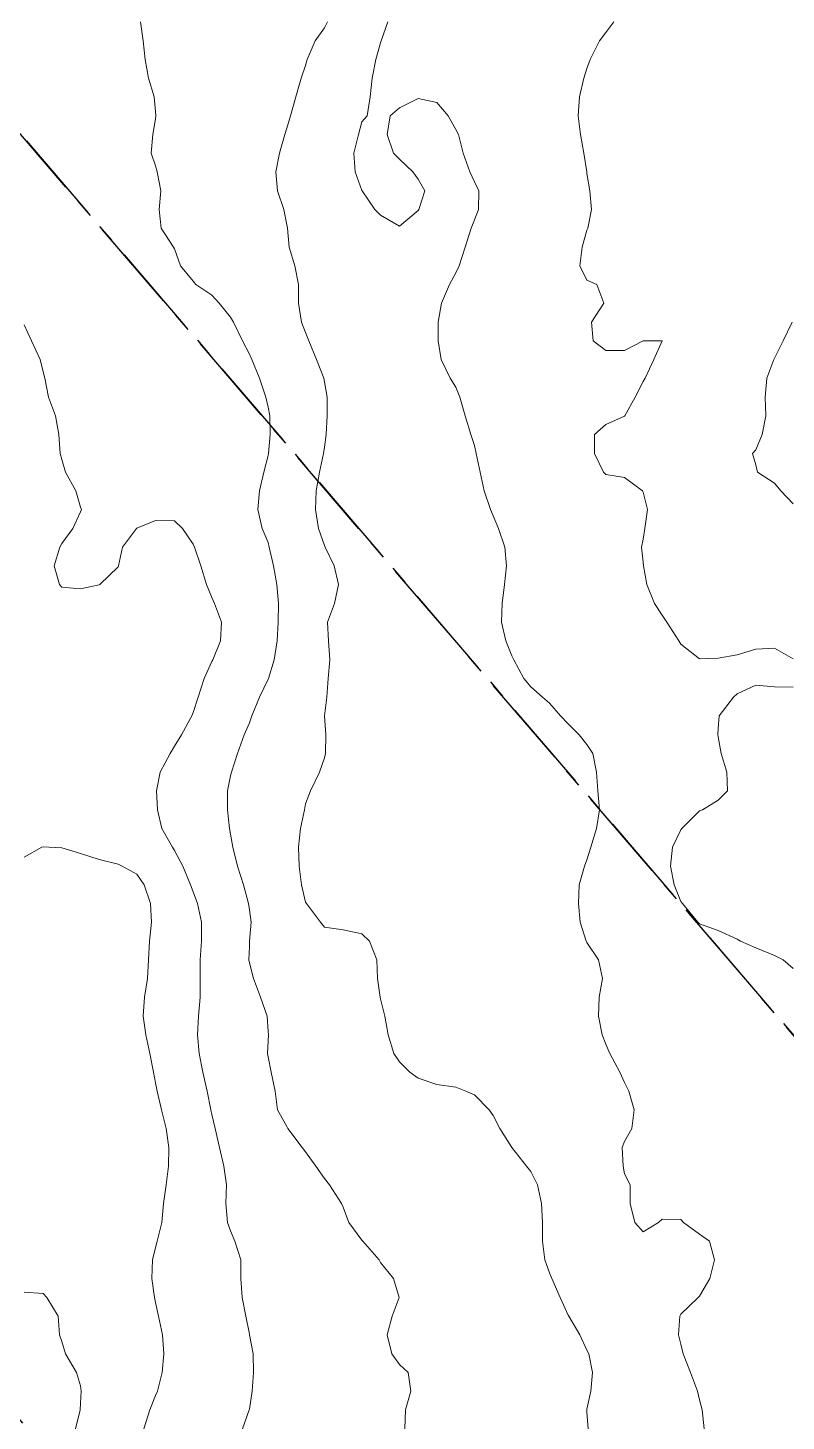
# Model space of a CAD drawing. Header units: centimetres. Extents: x 0 to 642158, y -847 to 649707.
# Drawn here: x 617035.85 to 617056.06, y 620321.45 to 620358.59 of the extents above; entities that cross this region are included whole.
import ezdxf

# ---------------------------------------------------------------- set-up
doc = ezdxf.new("R2010")
doc.units = ezdxf.units.CM
doc.header["$MEASUREMENT"] = 0
doc.linetypes.add('CENTERX2', pattern=[4, 2.5, -0.5, 0.5, -0.5])
doc.layers.add('SPW_parcellaire cadastral', color=7, linetype='CENTERX2', lineweight=25, true_color=0xff0542)
doc.layers.add('WAL_topographie 0.5', color=253, linetype='Continuous', lineweight=20)

msp = doc.modelspace()

# ---------------------------------------------------------------- linework, layer by layer
at = {"layer": 'SPW_parcellaire cadastral'}
for points in [[(617062.014, 620409.186), (617111.129, 620347.351), (617070.714, 620314.879), (617014.972, 620379.867), (617062.014, 620409.186)], [(617010.893, 620377.325), (617014.972, 620379.867), (617070.714, 620314.879), (617053.068, 620300.715), (616997.565, 620366.866), (617010.893, 620377.325)]]:
    msp.add_lwpolyline(points, dxfattribs=at)
at = {"layer": 'WAL_topographie 0.5'}
for points in [[(617038.844, 620358.75), (617038.92, 620358.25), (617038.972, 620357.75), (617039.064, 620357.25), (617039.21, 620356.75), (617039.25, 620356.365), (617039.259, 620356.25), (617039.25, 620356.171), (617039.175, 620355.75), (617039.136, 620355.25), (617039.25, 620354.917), (617039.29, 620354.75), (617039.387, 620354.25), (617039.346, 620353.75), (617039.396, 620353.25), (617039.727, 620352.75), (617039.75, 620352.705), (617039.915, 620352.25), (617040.25, 620351.843), (617040.324, 620351.75), (617040.75, 620351.469), (617040.948, 620351.25), (617041.25, 620350.884), (617041.326, 620350.75), (617041.571, 620350.25), (617041.75, 620349.895), (617041.82, 620349.75), (617042.02, 620349.25), (617042.188, 620348.75), (617042.25, 620348.48), (617042.295, 620348.25), (617042.308, 620347.75), (617042.259, 620347.25), (617042.25, 620347.194), (617042.14, 620346.75), (617042.023, 620346.25), (617041.979, 620345.75), (617042.092, 620345.25), (617042.25, 620344.87), (617042.282, 620344.75), (617042.392, 620344.25), (617042.483, 620343.75), (617042.529, 620343.25), (617042.515, 620342.75), (617042.49, 620342.25), (617042.415, 620341.75), (617042.258, 620341.25), (617042.25, 620341.231), (617042.024, 620340.75), (617041.815, 620340.25), (617041.75, 620340.069), (617041.61, 620339.75), (617041.43, 620339.25), (617041.27, 620338.75), (617041.25, 620338.653), (617041.168, 620338.25), (617041.166, 620337.75), (617041.22, 620337.25), (617041.25, 620337.097), (617041.31, 620336.75), (617041.437, 620336.25), (617041.597, 620335.75), (617041.729, 620335.25), (617041.75, 620335.079), (617041.797, 620334.75), (617041.756, 620334.25), (617041.75, 620334.1), (617041.738, 620333.75), (617041.75, 620333.672), (617041.856, 620333.25), (617042.047, 620332.75), (617042.22, 620332.25), (617042.25, 620331.841), (617042.258, 620331.75), (617042.25, 620331.583), (617042.237, 620331.25), (617042.25, 620331.163), (617042.332, 620330.75), (617042.434, 620330.25), (617042.498, 620329.75), (617042.75, 620329.302), (617042.777, 620329.25), (617043.154, 620328.75), (617043.25, 620328.632), (617043.518, 620328.25), (617043.75, 620327.923), (617043.889, 620327.75), (617044.209, 620327.25), (617044.25, 620327.153), (617044.401, 620326.75), (617044.75, 620326.278), (617044.773, 620326.25), (617045.206, 620325.75), (617045.25, 620325.682), (617045.595, 620325.25), (617045.742, 620324.75), (617045.553, 620324.25), (617045.42, 620323.75), (617045.549, 620323.25), (617045.75, 620322.958), (617045.981, 620322.75), (617046.058, 620322.25), (617045.914, 620321.75), (617045.893, 620321.25)], [(617043.831, 620358.75), (617043.75, 620358.59), (617043.505, 620358.25), (617043.292, 620357.75), (617043.25, 620357.587), (617043.134, 620357.25), (617042.988, 620356.75), (617042.849, 620356.25), (617042.75, 620355.917), (617042.698, 620355.75), (617042.549, 620355.25), (617042.459, 620354.75), (617042.502, 620354.25), (617042.67, 620353.75), (617042.75, 620353.341), (617042.763, 620353.25), (617042.811, 620352.75), (617042.961, 620352.25), (617043.063, 620351.75), (617043.062, 620351.25), (617043.144, 620350.75), (617043.25, 620350.473), (617043.338, 620350.25), (617043.538, 620349.75), (617043.733, 620349.25), (617043.75, 620349.153), (617043.824, 620348.75), (617043.82, 620348.25), (617043.797, 620347.75), (617043.75, 620347.417), (617043.73, 620347.25), (617043.618, 620346.75), (617043.527, 620346.25), (617043.517, 620345.75), (617043.593, 620345.25), (617043.75, 620344.792), (617043.77, 620344.75), (617044.012, 620344.25), (617044.129, 620343.75), (617044.019, 620343.25), (617043.836, 620342.75), (617043.859, 620342.25), (617043.894, 620341.75), (617043.849, 620341.25), (617043.816, 620340.75), (617043.757, 620340.25), (617043.785, 620339.75), (617043.778, 620339.25), (617043.75, 620339.13), (617043.622, 620338.75), (617043.379, 620338.25), (617043.25, 620337.903), (617043.218, 620337.75), (617043.111, 620337.25), (617043.064, 620336.75), (617043.081, 620336.25), (617043.144, 620335.75), (617043.25, 620335.288), (617043.269, 620335.25), (617043.642, 620334.75), (617043.75, 620334.617), (617044.25, 620334.547), (617044.75, 620334.441), (617044.951, 620334.25), (617045.148, 620333.75), (617045.168, 620333.25), (617045.24, 620332.75), (617045.25, 620332.71), (617045.362, 620332.25), (617045.454, 620331.75), (617045.605, 620331.25), (617045.75, 620331.03), (617046.03, 620330.75), (617046.25, 620330.595), (617046.75, 620330.426), (617047.25, 620330.351), (617047.519, 620330.25), (617047.75, 620330.153), (617048.141, 620329.75), (617048.25, 620329.601), (617048.426, 620329.25), (617048.745, 620328.75), (617048.75, 620328.745), (617049.138, 620328.25), (617049.25, 620328.11), (617049.434, 620327.75), (617049.541, 620327.25), (617049.563, 620326.75), (617049.564, 620326.25), (617049.626, 620325.75), (617049.75, 620325.404), (617049.811, 620325.25), (617050.031, 620324.75), (617050.25, 620324.277), (617050.267, 620324.25), (617050.558, 620323.75), (617050.75, 620323.348), (617050.796, 620323.25), (617050.899, 620322.75), (617050.849, 620322.25), (617050.75, 620321.769), (617050.744, 620321.75), (617050.75, 620321.687), (617050.782, 620321.25)], [(617045.444, 620358.75), (617045.265, 620358.25), (617045.25, 620358.196), (617045.124, 620357.75), (617045.021, 620357.25), (617044.971, 620356.75), (617044.886, 620356.25), (617044.75, 620356.083), (617044.66, 620355.75), (617044.536, 620355.25), (617044.568, 620354.75), (617044.75, 620354.26), (617044.757, 620354.25), (617045.091, 620353.75), (617045.25, 620353.595), (617045.75, 620353.305), (617046.25, 620353.721), (617046.27, 620353.75), (617046.429, 620354.25), (617046.25, 620354.562), (617046.111, 620354.75), (617045.75, 620355.093), (617045.592, 620355.25), (617045.424, 620355.75), (617045.5, 620356.25), (617045.75, 620356.461), (617046.25, 620356.705), (617046.75, 620356.603), (617047.048, 620356.25), (617047.25, 620355.886), (617047.325, 620355.75), (617047.451, 620355.25), (617047.626, 620354.75), (617047.75, 620354.484), (617047.871, 620354.25), (617047.86, 620353.75), (617047.75, 620353.472), (617047.662, 620353.25), (617047.5, 620352.75), (617047.344, 620352.25), (617047.25, 620352.063), (617047.085, 620351.75), (617046.871, 620351.25), (617046.782, 620350.75), (617046.779, 620350.25), (617046.861, 620349.75), (617047.101, 620349.25), (617047.25, 620349.01), (617047.361, 620348.75), (617047.504, 620348.25), (617047.653, 620347.75), (617047.75, 620347.461), (617047.8, 620347.25), (617047.899, 620346.75), (617048.01, 620346.25), (617048.179, 620345.75), (617048.25, 620345.588), (617048.393, 620345.25), (617048.562, 620344.75), (617048.607, 620344.25), (617048.55, 620343.75), (617048.491, 620343.25), (617048.475, 620342.75), (617048.589, 620342.25), (617048.75, 620341.852), (617048.797, 620341.75), (617049.07, 620341.25), (617049.25, 620341.028), (617049.567, 620340.75), (617049.75, 620340.588), (617050.046, 620340.25), (617050.25, 620340.038), (617050.538, 620339.75), (617050.75, 620339.488), (617050.908, 620339.25), (617051.008, 620338.75), (617051.04, 620338.25), (617051.08, 620337.75), (617051.007, 620337.25), (617050.852, 620336.75), (617050.75, 620336.412), (617050.687, 620336.25), (617050.544, 620335.75), (617050.528, 620335.25), (617050.57, 620334.75), (617050.724, 620334.25), (617050.75, 620334.212), (617051.053, 620333.75), (617051.166, 620333.25), (617051.077, 620332.75), (617051.055, 620332.25), (617051.156, 620331.75), (617051.25, 620331.5), (617051.359, 620331.25), (617051.622, 620330.75), (617051.75, 620330.479), (617051.862, 620330.25), (617052.01, 620329.75), (617051.942, 620329.25), (617051.75, 620328.903), (617051.69, 620328.75), (617051.715, 620328.25), (617051.75, 620328.044), (617051.901, 620327.75), (617051.905, 620327.25), (617052.026, 620326.75), (617052.25, 620326.5), (617052.656, 620326.75), (617052.75, 620326.833), (617053.25, 620326.828), (617053.326, 620326.75), (617053.75, 620326.439), (617054.016, 620326.25), (617054.152, 620325.75), (617054.023, 620325.25), (617053.75, 620324.784), (617053.714, 620324.75), (617053.25, 620324.307), (617053.223, 620324.25), (617053.189, 620323.75), (617053.25, 620323.508), (617053.317, 620323.25), (617053.507, 620322.75), (617053.692, 620322.25), (617053.75, 620322.016), (617053.825, 620321.75), (617053.878, 620321.25)], [(617051.47, 620358.75), (617051.25, 620358.472), (617051.081, 620358.25), (617050.838, 620357.75), (617050.75, 620357.505), (617050.666, 620357.25), (617050.55, 620356.75), (617050.517, 620356.25), (617050.575, 620355.75), (617050.67, 620355.25), (617050.747, 620354.75), (617050.75, 620354.714), (617050.824, 620354.25), (617050.871, 620353.75), (617050.773, 620353.25), (617050.75, 620353.202), (617050.622, 620352.75), (617050.561, 620352.25), (617050.75, 620351.867), (617051.012, 620351.75), (617051.196, 620351.25), (617050.869, 620350.75), (617050.911, 620350.25), (617051.25, 620349.993), (617051.75, 620349.995), (617052.25, 620350.25), (617052.25, 620350.25), (617052.75, 620350.25), (617052.75, 620350.25), (617052.75, 620350.25), (617052.536, 620349.75), (617052.3, 620349.25), (617052.25, 620349.164), (617052.036, 620348.75), (617051.757, 620348.25), (617051.75, 620348.238), (617051.25, 620348.018), (617050.953, 620347.75), (617050.952, 620347.25), (617051.19, 620346.75), (617051.25, 620346.69), (617051.75, 620346.602), (617052.228, 620346.25), (617052.25, 620346.215), (617052.363, 620345.75), (617052.295, 620345.25), (617052.25, 620344.96), (617052.203, 620344.75), (617052.25, 620344.35), (617052.258, 620344.25), (617052.35, 620343.75), (617052.552, 620343.25), (617052.75, 620342.939), (617052.875, 620342.75), (617053.197, 620342.25), (617053.25, 620342.165), (617053.75, 620341.771), (617054.25, 620341.792), (617054.75, 620341.878), (617055.25, 620342.033), (617055.75, 620342.06), (617056.25, 620341.771)], [(617035.75, 620350.674), (617035.938, 620350.25), (617036.173, 620349.75), (617036.25, 620349.426), (617036.295, 620349.25), (617036.391, 620348.75), (617036.579, 620348.25), (617036.673, 620347.75), (617036.71, 620347.25), (617036.75, 620347.083), (617036.844, 620346.75), (617037.12, 620346.25), (617037.25, 620345.817), (617037.275, 620345.75), (617037.25, 620345.689), (617037.046, 620345.25), (617036.75, 620344.846), (617036.696, 620344.75), (617036.55, 620344.25), (617036.692, 620343.75), (617036.75, 620343.682), (617037.25, 620343.638), (617037.75, 620343.741), (617037.765, 620343.75), (617038.25, 620344.221), (617038.263, 620344.25), (617038.365, 620344.75), (617038.742, 620345.25), (617038.75, 620345.254), (617039.25, 620345.46), (617039.75, 620345.448), (617039.967, 620345.25), (617040.25, 620344.827), (617040.286, 620344.75), (617040.454, 620344.25), (617040.605, 620343.75), (617040.75, 620343.411), (617040.823, 620343.25), (617041.008, 620342.75), (617040.982, 620342.25), (617040.775, 620341.75), (617040.75, 620341.7), (617040.543, 620341.25), (617040.387, 620340.75), (617040.25, 620340.34), (617040.219, 620340.25), (617039.945, 620339.75), (617039.75, 620339.44), (617039.636, 620339.25), (617039.372, 620338.75), (617039.276, 620338.25), (617039.303, 620337.75), (617039.418, 620337.25), (617039.698, 620336.75), (617039.75, 620336.664), (617039.976, 620336.25), (617040.181, 620335.75), (617040.25, 620335.558), (617040.371, 620335.25), (617040.474, 620334.75), (617040.47, 620334.25), (617040.439, 620333.75), (617040.442, 620333.25), (617040.436, 620332.75), (617040.397, 620332.25), (617040.371, 620331.75), (617040.411, 620331.25), (617040.513, 620330.75), (617040.624, 620330.25), (617040.723, 620329.75), (617040.75, 620329.627), (617040.839, 620329.25), (617040.951, 620328.75), (617041.066, 620328.25), (617041.139, 620327.75), (617041.123, 620327.25), (617041.163, 620326.75), (617041.25, 620326.528), (617041.363, 620326.25), (617041.518, 620325.75), (617041.52, 620325.25), (617041.557, 620324.75), (617041.655, 620324.25), (617041.75, 620323.766), (617041.753, 620323.75), (617041.852, 620323.25), (617041.864, 620322.75), (617041.823, 620322.25), (617041.75, 620321.768), (617041.747, 620321.75), (617041.571, 620321.25)], [(617056.25, 620345.908), (617055.918, 620346.25), (617055.75, 620346.455), (617055.296, 620346.75), (617055.25, 620346.942), (617055.163, 620347.25), (617055.25, 620347.348), (617055.42, 620347.75), (617055.522, 620348.25), (617055.496, 620348.75), (617055.548, 620349.25), (617055.733, 620349.75), (617055.75, 620349.785), (617055.984, 620350.25), (617056.216, 620350.75)], [(617056.25, 620341.02), (617055.75, 620341.028), (617055.25, 620341.068), (617054.75, 620340.84), (617054.66, 620340.75), (617054.273, 620340.25), (617054.25, 620339.917), (617054.24, 620339.75), (617054.25, 620339.694), (617054.327, 620339.25), (617054.474, 620338.75), (617054.498, 620338.25), (617054.25, 620338.002), (617053.828, 620337.75), (617053.75, 620337.724), (617053.279, 620337.25), (617053.25, 620337.216), (617053.034, 620336.75), (617052.975, 620336.25), (617053.071, 620335.75), (617053.25, 620335.307), (617053.295, 620335.25), (617053.709, 620334.75), (617053.75, 620334.709), (617054.25, 620334.534), (617054.75, 620334.301), (617054.84, 620334.25), (617055.25, 620334.067), (617055.75, 620333.866), (617055.979, 620333.75), (617056.25, 620333.518)], [(617035.75, 620336.483), (617036.221, 620336.75), (617036.25, 620336.763), (617036.417, 620336.75), (617036.75, 620336.731), (617037.25, 620336.579), (617037.75, 620336.421), (617038.25, 620336.303), (617038.358, 620336.25), (617038.75, 620336.03), (617038.945, 620335.75), (617039.111, 620335.25), (617039.138, 620334.75), (617039.091, 620334.25), (617039.061, 620333.75), (617039.031, 620333.25), (617038.955, 620332.75), (617038.92, 620332.25), (617038.988, 620331.75), (617039.095, 620331.25), (617039.192, 620330.75), (617039.25, 620330.474), (617039.292, 620330.25), (617039.405, 620329.75), (617039.536, 620329.25), (617039.606, 620328.75), (617039.59, 620328.25), (617039.53, 620327.75), (617039.464, 620327.25), (617039.412, 620326.75), (617039.293, 620326.25), (617039.25, 620326.083), (617039.166, 620325.75), (617039.151, 620325.25), (617039.222, 620324.75), (617039.25, 620324.615), (617039.332, 620324.25), (617039.43, 620323.75), (617039.467, 620323.25), (617039.428, 620322.75), (617039.297, 620322.25), (617039.25, 620322.138), (617039.099, 620321.75), (617038.939, 620321.25)], [(617035.75, 620324.887), (617036.25, 620324.854), (617036.35, 620324.75), (617036.654, 620324.25), (617036.686, 620323.75), (617036.75, 620323.575), (617036.847, 620323.25), (617037.142, 620322.75), (617037.25, 620322.39), (617037.27, 620322.25), (617037.25, 620321.932), (617037.236, 620321.75), (617037.112, 620321.25)]]:
    msp.add_lwpolyline(points, dxfattribs=at)

doc.saveas('drawing.dxf')
